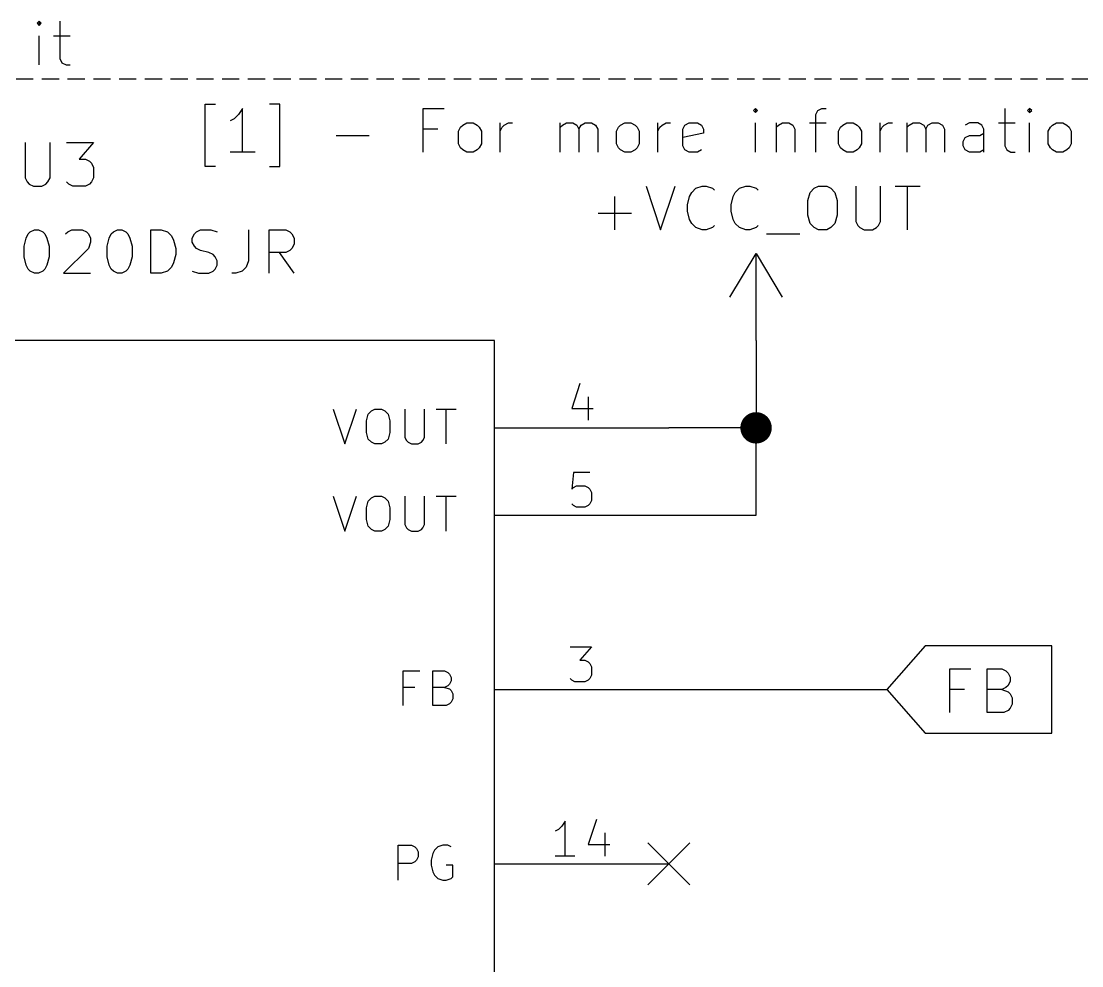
# Model space of a CAD drawing. Header units: millimetres. Extents: x 10 to 287, y -200 to -10.
# Drawn here: x 114.49 to 145.38, y -98.22 to -70.71 of the extents above; entities that cross this region are included whole.
import ezdxf

# ---------------------------------------------------------------- set-up
doc = ezdxf.new("R2010")
doc.units = ezdxf.units.MM
doc.linetypes.add('DASHED', pattern=[0.75, 0.5, -0.25])
for name, color, linetype in [('BLUE', 174, 'CONTINUOUS'), ('CYAN', 134, 'CONTINUOUS'), ('GREEN', 94, 'CONTINUOUS'), ('LIGHTBLUE', 172, 'CONTINUOUS'), ('RED', 14, 'CONTINUOUS'), ('WHITE', 250, 'CONTINUOUS')]:
    doc.layers.add(name, color=color, linetype=linetype)

msp = doc.modelspace()

# ---------------------------------------------------------------- linework, layer by layer
at = {"layer": 'BLUE', "linetype": 'CONTINUOUS'}
for p, q in [((132.7404, -94.6404), (133.9596, -95.8596)), ((133.9596, -94.6404), (132.7404, -95.8596))]:
    msp.add_line(p, q, dxfattribs=at)
at = {"layer": 'CYAN', "linetype": 'CONTINUOUS'}
for p, q in [((114.6023, -74.2392), (114.6023, -75.2673)), ((114.6023, -74.2392), (114.6023, -75.2673)), ((115.328, -75.2673), (115.328, -74.2392)), ((115.328, -75.2673), (115.328, -74.2392)), ((115.8119, -74.2392), (116.5981, -74.2392)), ((115.8119, -74.2392), (116.5981, -74.2392)), ((116.5981, -74.2392), (116.1747, -74.723)), ((116.5981, -74.2392), (116.1747, -74.723)), ((116.1747, -74.723), (116.3562, -74.723)), ((116.1747, -74.723), (116.3562, -74.723)), ((116.3562, -74.723), (116.4771, -74.7835)), ((116.3562, -74.723), (116.4771, -74.7835)), ((116.4771, -74.7835), (116.5376, -74.844)), ((116.4771, -74.7835), (116.5376, -74.844)), ((116.5376, -74.844), (116.5981, -74.9649)), ((116.5376, -74.844), (116.5981, -74.9649)), ((116.5981, -74.9649), (116.5981, -75.2673)), ((116.5981, -74.9649), (116.5981, -75.2673)), ((114.6023, -75.2673), (114.6628, -75.3883)), ((114.6023, -75.2673), (114.6628, -75.3883)), ((115.2676, -75.3883), (115.328, -75.2673)), ((115.2676, -75.3883), (115.328, -75.2673)), ((116.5981, -75.2673), (116.5376, -75.3883)), ((116.5981, -75.2673), (116.5376, -75.3883)), ((114.6628, -75.3883), (114.7233, -75.4488)), ((114.6628, -75.3883), (114.7233, -75.4488)), ((114.7233, -75.4488), (114.8442, -75.5092)), ((114.7233, -75.4488), (114.8442, -75.5092)), ((114.8442, -75.5092), (115.0861, -75.5092)), ((114.8442, -75.5092), (115.0861, -75.5092)), ((115.0861, -75.5092), (115.2071, -75.4488)), ((115.0861, -75.5092), (115.2071, -75.4488)), ((115.2071, -75.4488), (115.2676, -75.3883)), ((115.2071, -75.4488), (115.2676, -75.3883)), ((115.8724, -75.4488), (115.8119, -75.3883)), ((115.8724, -75.4488), (115.8119, -75.3883)), ((115.9933, -75.5092), (115.8724, -75.4488)), ((115.9933, -75.5092), (115.8724, -75.4488)), ((116.3562, -75.5092), (115.9933, -75.5092)), ((116.3562, -75.5092), (115.9933, -75.5092)), ((116.4771, -75.4488), (116.3562, -75.5092)), ((116.4771, -75.4488), (116.3562, -75.5092)), ((116.5376, -75.3883), (116.4771, -75.4488)), ((116.5376, -75.3883), (116.4771, -75.4488)), ((132.6847, -75.5092), (133.108, -76.7792)), ((132.6847, -75.5092), (133.108, -76.7792)), ((133.108, -76.7792), (133.5314, -75.5092)), ((133.108, -76.7792), (133.5314, -75.5092)), ((134.0152, -75.6907), (134.1362, -75.5697)), ((134.0152, -75.6907), (134.1362, -75.5697)), ((134.1362, -75.5697), (134.3176, -75.5092)), ((134.1362, -75.5697), (134.3176, -75.5092)), ((134.3176, -75.5092), (134.4385, -75.5092)), ((134.3176, -75.5092), (134.4385, -75.5092)), ((134.4385, -75.5092), (134.62, -75.5697)), ((134.4385, -75.5092), (134.62, -75.5697)), ((134.62, -75.5697), (134.6804, -75.6302)), ((134.62, -75.5697), (134.6804, -75.6302)), ((135.2852, -75.6907), (135.4062, -75.5697)), ((135.2852, -75.6907), (135.4062, -75.5697)), ((135.4062, -75.5697), (135.5876, -75.5092)), ((135.4062, -75.5697), (135.5876, -75.5092)), ((135.5876, -75.5092), (135.7085, -75.5092)), ((135.5876, -75.5092), (135.7085, -75.5092)), ((135.7085, -75.5092), (135.89, -75.5697)), ((135.7085, -75.5092), (135.89, -75.5697)), ((135.89, -75.5697), (135.9504, -75.6302)), ((135.89, -75.5697), (135.9504, -75.6302)), ((137.4623, -75.6907), (137.5833, -75.5697)), ((137.4623, -75.6907), (137.5833, -75.5697)), ((137.5833, -75.5697), (137.7042, -75.5092)), ((137.5833, -75.5697), (137.7042, -75.5092)), ((137.7042, -75.5092), (137.9461, -75.5092)), ((137.7042, -75.5092), (137.9461, -75.5092)), ((137.9461, -75.5092), (138.0671, -75.5697)), ((137.9461, -75.5092), (138.0671, -75.5697)), ((138.0671, -75.5697), (138.188, -75.6907)), ((138.0671, -75.5697), (138.188, -75.6907)), ((138.7928, -75.5092), (138.7928, -76.5373)), ((138.7928, -75.5092), (138.7928, -76.5373)), ((139.5185, -76.5373), (139.5185, -75.5092)), ((139.5185, -76.5373), (139.5185, -75.5092)), ((139.9419, -75.5092), (140.6676, -75.5092)), ((139.9419, -75.5092), (140.6676, -75.5092)), ((140.3048, -76.7792), (140.3048, -75.5092)), ((140.3048, -76.7792), (140.3048, -75.5092)), ((131.7775, -76.7792), (131.7775, -75.8116)), ((131.7775, -76.7792), (131.7775, -75.8116)), ((133.8943, -76.0535), (133.9547, -75.8116)), ((133.8943, -76.0535), (133.9547, -75.8116)), ((133.9547, -75.8116), (134.0152, -75.6907)), ((133.9547, -75.8116), (134.0152, -75.6907)), ((135.1643, -76.0535), (135.2247, -75.8116)), ((135.1643, -76.0535), (135.2247, -75.8116)), ((135.2247, -75.8116), (135.2852, -75.6907)), ((135.2247, -75.8116), (135.2852, -75.6907)), ((137.4019, -75.9326), (137.4623, -75.6907)), ((137.4019, -75.9326), (137.4623, -75.6907)), ((137.4019, -76.3559), (137.4019, -75.9326)), ((137.4019, -76.3559), (137.4019, -75.9326)), ((138.188, -75.6907), (138.2485, -75.9326)), ((138.188, -75.6907), (138.2485, -75.9326)), ((138.2485, -75.9326), (138.2485, -76.3559)), ((138.2485, -75.9326), (138.2485, -76.3559)), ((133.8943, -76.2349), (133.8943, -76.0535)), ((133.8943, -76.2349), (133.8943, -76.0535)), ((133.9547, -76.4768), (133.8943, -76.2349)), ((133.9547, -76.4768), (133.8943, -76.2349)), ((135.1643, -76.2349), (135.1643, -76.0535)), ((135.1643, -76.2349), (135.1643, -76.0535)), ((135.2247, -76.4768), (135.1643, -76.2349)), ((135.2247, -76.4768), (135.1643, -76.2349)), ((131.2937, -76.2954), (132.2614, -76.2954)), ((131.2937, -76.2954), (132.2614, -76.2954)), ((134.0152, -76.5978), (133.9547, -76.4768)), ((134.0152, -76.5978), (133.9547, -76.4768)), ((134.1362, -76.7188), (134.0152, -76.5978)), ((134.1362, -76.7188), (134.0152, -76.5978)), ((135.2852, -76.5978), (135.2247, -76.4768)), ((135.2852, -76.5978), (135.2247, -76.4768)), ((135.4062, -76.7188), (135.2852, -76.5978)), ((135.4062, -76.7188), (135.2852, -76.5978)), ((137.4623, -76.5978), (137.4019, -76.3559)), ((137.4623, -76.5978), (137.4019, -76.3559)), ((137.5833, -76.7188), (137.4623, -76.5978)), ((137.5833, -76.7188), (137.4623, -76.5978)), ((138.188, -76.5978), (138.0671, -76.7188)), ((138.188, -76.5978), (138.0671, -76.7188)), ((138.2485, -76.3559), (138.188, -76.5978)), ((138.2485, -76.3559), (138.188, -76.5978)), ((138.7928, -76.5373), (138.8533, -76.6583)), ((138.7928, -76.5373), (138.8533, -76.6583)), ((139.4581, -76.6583), (139.5185, -76.5373)), ((139.4581, -76.6583), (139.5185, -76.5373)), ((114.6326, -77.0211), (114.6931, -76.9002)), ((114.6326, -77.0211), (114.6931, -76.9002)), ((114.6931, -76.9002), (114.7536, -76.8397)), ((114.6931, -76.9002), (114.7536, -76.8397)), ((114.7536, -76.8397), (114.8745, -76.7792)), ((114.7536, -76.8397), (114.8745, -76.7792)), ((114.8745, -76.7792), (114.9955, -76.7792)), ((114.8745, -76.7792), (114.9955, -76.7792)), ((114.9955, -76.7792), (115.1164, -76.8397)), ((114.9955, -76.7792), (115.1164, -76.8397)), ((115.1164, -76.8397), (115.1769, -76.9002)), ((115.1164, -76.8397), (115.1769, -76.9002)), ((115.1769, -76.9002), (115.2374, -77.0211)), ((115.1769, -76.9002), (115.2374, -77.0211)), ((115.7817, -76.9002), (115.8421, -76.8397)), ((115.7817, -76.9002), (115.8421, -76.8397)), ((115.8421, -76.8397), (115.9631, -76.7792)), ((115.8421, -76.8397), (115.9631, -76.7792)), ((115.9631, -76.7792), (116.2655, -76.7792)), ((115.9631, -76.7792), (116.2655, -76.7792)), ((116.2655, -76.7792), (116.3864, -76.8397)), ((116.2655, -76.7792), (116.3864, -76.8397)), ((116.3864, -76.8397), (116.4469, -76.9002)), ((116.3864, -76.8397), (116.4469, -76.9002)), ((116.4469, -76.9002), (116.5074, -77.0211)), ((116.4469, -76.9002), (116.5074, -77.0211)), ((117.0516, -77.0211), (117.1121, -76.9002)), ((117.0516, -77.0211), (117.1121, -76.9002)), ((117.1121, -76.9002), (117.1726, -76.8397)), ((117.1121, -76.9002), (117.1726, -76.8397)), ((117.1726, -76.8397), (117.2935, -76.7792)), ((117.1726, -76.8397), (117.2935, -76.7792)), ((117.2935, -76.7792), (117.4145, -76.7792)), ((117.2935, -76.7792), (117.4145, -76.7792)), ((117.4145, -76.7792), (117.5354, -76.8397)), ((117.4145, -76.7792), (117.5354, -76.8397)), ((117.5354, -76.8397), (117.5959, -76.9002)), ((117.5354, -76.8397), (117.5959, -76.9002)), ((117.5959, -76.9002), (117.6564, -77.0211)), ((117.5959, -76.9002), (117.6564, -77.0211)), ((118.2611, -78.0492), (118.2611, -76.7792)), ((118.2611, -76.7792), (118.5635, -76.7792)), ((118.2611, -78.0492), (118.2611, -76.7792)), ((118.2611, -76.7792), (118.5635, -76.7792)), ((118.5635, -76.7792), (118.7449, -76.8397)), ((118.5635, -76.7792), (118.7449, -76.8397)), ((118.7449, -76.8397), (118.8659, -76.9607)), ((118.7449, -76.8397), (118.8659, -76.9607)), ((119.4707, -77.0211), (119.5311, -76.9002)), ((119.4707, -77.0211), (119.5311, -76.9002)), ((119.5311, -76.9002), (119.5916, -76.8397)), ((119.5311, -76.9002), (119.5916, -76.8397)), ((119.5916, -76.8397), (119.7126, -76.7792)), ((119.5916, -76.8397), (119.7126, -76.7792)), ((119.7126, -76.7792), (120.0149, -76.7792)), ((119.7126, -76.7792), (120.0149, -76.7792)), ((120.0149, -76.7792), (120.1964, -76.8397)), ((120.0149, -76.7792), (120.1964, -76.8397)), ((121.1035, -76.7792), (121.1035, -77.6864)), ((121.1035, -76.7792), (121.1035, -77.6864)), ((121.7082, -78.0492), (121.7082, -76.7792)), ((121.7082, -76.7792), (122.192, -76.7792)), ((121.7082, -78.0492), (121.7082, -76.7792)), ((121.7082, -76.7792), (122.192, -76.7792)), ((122.192, -76.7792), (122.313, -76.8397)), ((122.192, -76.7792), (122.313, -76.8397)), ((122.313, -76.8397), (122.3735, -76.9002)), ((122.313, -76.8397), (122.3735, -76.9002)), ((122.3735, -76.9002), (122.4339, -77.0211)), ((122.3735, -76.9002), (122.4339, -77.0211)), ((134.3176, -76.7792), (134.1362, -76.7188)), ((134.3176, -76.7792), (134.1362, -76.7188)), ((134.4385, -76.7792), (134.3176, -76.7792)), ((134.4385, -76.7792), (134.3176, -76.7792)), ((134.62, -76.7188), (134.4385, -76.7792)), ((134.62, -76.7188), (134.4385, -76.7792)), ((134.6804, -76.6583), (134.62, -76.7188)), ((134.6804, -76.6583), (134.62, -76.7188)), ((135.5876, -76.7792), (135.4062, -76.7188)), ((135.5876, -76.7792), (135.4062, -76.7188)), ((135.7085, -76.7792), (135.5876, -76.7792)), ((135.7085, -76.7792), (135.5876, -76.7792)), ((135.89, -76.7188), (135.7085, -76.7792)), ((135.89, -76.7188), (135.7085, -76.7792)), ((135.9504, -76.6583), (135.89, -76.7188)), ((135.9504, -76.6583), (135.89, -76.7188)), ((136.1924, -76.9002), (137.16, -76.9002)), ((136.1924, -76.9002), (137.16, -76.9002)), ((137.7042, -76.7792), (137.5833, -76.7188)), ((137.7042, -76.7792), (137.5833, -76.7188)), ((137.9461, -76.7792), (137.7042, -76.7792)), ((137.9461, -76.7792), (137.7042, -76.7792)), ((138.0671, -76.7188), (137.9461, -76.7792)), ((138.0671, -76.7188), (137.9461, -76.7792)), ((138.8533, -76.6583), (138.9138, -76.7188)), ((138.8533, -76.6583), (138.9138, -76.7188)), ((138.9138, -76.7188), (139.0347, -76.7792)), ((138.9138, -76.7188), (139.0347, -76.7792)), ((139.0347, -76.7792), (139.2766, -76.7792)), ((139.0347, -76.7792), (139.2766, -76.7792)), ((139.2766, -76.7792), (139.3976, -76.7188)), ((139.2766, -76.7792), (139.3976, -76.7188)), ((139.3976, -76.7188), (139.4581, -76.6583)), ((139.3976, -76.7188), (139.4581, -76.6583)), ((114.5722, -77.263), (114.6326, -77.0211)), ((114.5722, -77.263), (114.6326, -77.0211)), ((115.2374, -77.0211), (115.2979, -77.263)), ((115.2374, -77.0211), (115.2979, -77.263)), ((116.5074, -77.1421), (116.4469, -77.3235)), ((116.5074, -77.1421), (116.4469, -77.3235)), ((116.5074, -77.0211), (116.5074, -77.1421)), ((116.5074, -77.0211), (116.5074, -77.1421)), ((116.9912, -77.263), (117.0516, -77.0211)), ((116.9912, -77.263), (117.0516, -77.0211)), ((117.6564, -77.0211), (117.7169, -77.263)), ((117.6564, -77.0211), (117.7169, -77.263)), ((118.8659, -76.9607), (118.9264, -77.0816)), ((118.8659, -76.9607), (118.9264, -77.0816)), ((118.9264, -77.0816), (118.9868, -77.3235)), ((118.9264, -77.0816), (118.9868, -77.3235)), ((119.4707, -77.1421), (119.4707, -77.0211)), ((119.4707, -77.1421), (119.4707, -77.0211)), ((119.5311, -77.263), (119.4707, -77.1421)), ((119.5311, -77.263), (119.4707, -77.1421)), ((122.4339, -77.2026), (122.3735, -77.3235)), ((122.4339, -77.2026), (122.3735, -77.3235)), ((122.4339, -77.0211), (122.4339, -77.2026)), ((122.4339, -77.0211), (122.4339, -77.2026)), ((114.5722, -77.5654), (114.5722, -77.263)), ((114.5722, -77.5654), (114.5722, -77.263)), ((115.2979, -77.263), (115.2979, -77.5654)), ((115.2979, -77.263), (115.2979, -77.5654)), ((116.4469, -77.3235), (115.7212, -78.0492)), ((116.4469, -77.3235), (115.7212, -78.0492)), ((116.9912, -77.5654), (116.9912, -77.263)), ((116.9912, -77.5654), (116.9912, -77.263)), ((117.7169, -77.263), (117.7169, -77.5654)), ((117.7169, -77.263), (117.7169, -77.5654)), ((118.9868, -77.5049), (118.9264, -77.7468)), ((118.9868, -77.5049), (118.9264, -77.7468)), ((118.9868, -77.3235), (118.9868, -77.5049)), ((118.9868, -77.3235), (118.9868, -77.5049)), ((119.5916, -77.3235), (119.5311, -77.263)), ((119.5916, -77.3235), (119.5311, -77.263)), ((119.7126, -77.384), (119.5916, -77.3235)), ((119.7126, -77.384), (119.5916, -77.3235)), ((119.9545, -77.4445), (119.7126, -77.384)), ((119.9545, -77.4445), (119.7126, -77.384)), ((120.0754, -77.5049), (119.9545, -77.4445)), ((120.0754, -77.5049), (119.9545, -77.4445)), ((120.1359, -77.5654), (120.0754, -77.5049)), ((120.1359, -77.5654), (120.0754, -77.5049)), ((122.192, -77.4445), (121.7082, -77.4445)), ((122.192, -77.4445), (121.7082, -77.4445)), ((122.4339, -78.0492), (122.0106, -77.4445)), ((122.4339, -78.0492), (122.0106, -77.4445)), ((122.313, -77.384), (122.192, -77.4445)), ((122.313, -77.384), (122.192, -77.4445)), ((122.3735, -77.3235), (122.313, -77.384)), ((122.3735, -77.3235), (122.313, -77.384)), ((114.6326, -77.8073), (114.5722, -77.5654)), ((114.6326, -77.8073), (114.5722, -77.5654)), ((114.6931, -77.9283), (114.6326, -77.8073)), ((114.6931, -77.9283), (114.6326, -77.8073)), ((115.2374, -77.8073), (115.1769, -77.9283)), ((115.2374, -77.8073), (115.1769, -77.9283)), ((115.2979, -77.5654), (115.2374, -77.8073)), ((115.2979, -77.5654), (115.2374, -77.8073)), ((117.0516, -77.8073), (116.9912, -77.5654)), ((117.0516, -77.8073), (116.9912, -77.5654)), ((117.1121, -77.9283), (117.0516, -77.8073)), ((117.1121, -77.9283), (117.0516, -77.8073)), ((117.6564, -77.8073), (117.5959, -77.9283)), ((117.6564, -77.8073), (117.5959, -77.9283)), ((117.7169, -77.5654), (117.6564, -77.8073)), ((117.7169, -77.5654), (117.6564, -77.8073)), ((118.9264, -77.7468), (118.8659, -77.8678)), ((118.9264, -77.7468), (118.8659, -77.8678)), ((120.1964, -77.6864), (120.1359, -77.5654)), ((120.1964, -77.6864), (120.1359, -77.5654)), ((120.1359, -77.9283), (120.1964, -77.8073)), ((120.1359, -77.9283), (120.1964, -77.8073)), ((120.1964, -77.8073), (120.1964, -77.6864)), ((120.1964, -77.8073), (120.1964, -77.6864)), ((121.1035, -77.6864), (121.043, -77.8678)), ((121.1035, -77.6864), (121.043, -77.8678)), ((114.7536, -77.9888), (114.6931, -77.9283)), ((114.7536, -77.9888), (114.6931, -77.9283)), ((114.8745, -78.0492), (114.7536, -77.9888)), ((114.8745, -78.0492), (114.7536, -77.9888)), ((114.9955, -78.0492), (114.8745, -78.0492)), ((114.9955, -78.0492), (114.8745, -78.0492)), ((115.1164, -77.9888), (114.9955, -78.0492)), ((115.1164, -77.9888), (114.9955, -78.0492)), ((115.1769, -77.9283), (115.1164, -77.9888)), ((115.1769, -77.9283), (115.1164, -77.9888)), ((115.7212, -78.0492), (116.5074, -78.0492)), ((115.7212, -78.0492), (116.5074, -78.0492)), ((117.1726, -77.9888), (117.1121, -77.9283)), ((117.1726, -77.9888), (117.1121, -77.9283)), ((117.2935, -78.0492), (117.1726, -77.9888)), ((117.2935, -78.0492), (117.1726, -77.9888)), ((117.4145, -78.0492), (117.2935, -78.0492)), ((117.4145, -78.0492), (117.2935, -78.0492)), ((117.5354, -77.9888), (117.4145, -78.0492)), ((117.5354, -77.9888), (117.4145, -78.0492)), ((117.5959, -77.9283), (117.5354, -77.9888)), ((117.5959, -77.9283), (117.5354, -77.9888)), ((118.5635, -78.0492), (118.2611, -78.0492)), ((118.5635, -78.0492), (118.2611, -78.0492)), ((118.7449, -77.9888), (118.5635, -78.0492)), ((118.7449, -77.9888), (118.5635, -78.0492)), ((118.8659, -77.8678), (118.7449, -77.9888)), ((118.8659, -77.8678), (118.7449, -77.9888)), ((119.4707, -77.9888), (119.6521, -78.0492)), ((119.4707, -77.9888), (119.6521, -78.0492)), ((119.6521, -78.0492), (119.9545, -78.0492)), ((119.6521, -78.0492), (119.9545, -78.0492)), ((119.9545, -78.0492), (120.0754, -77.9888)), ((119.9545, -78.0492), (120.0754, -77.9888)), ((120.0754, -77.9888), (120.1359, -77.9283)), ((120.0754, -77.9888), (120.1359, -77.9283)), ((120.7406, -78.0492), (120.6197, -78.0492)), ((120.7406, -78.0492), (120.6197, -78.0492)), ((120.9221, -77.9888), (120.7406, -78.0492)), ((120.9221, -77.9888), (120.7406, -78.0492)), ((121.043, -77.8678), (120.9221, -77.9888)), ((121.043, -77.8678), (120.9221, -77.9888)), ((123.5769, -82.004), (123.9156, -83.02)), ((123.5769, -82.004), (123.9156, -83.02)), ((123.9156, -83.02), (124.2542, -82.004)), ((123.9156, -83.02), (124.2542, -82.004)), ((124.5446, -82.3427), (124.593, -82.1492)), ((124.5446, -82.3427), (124.593, -82.1492)), ((124.593, -82.1492), (124.6897, -82.0524)), ((124.593, -82.1492), (124.6897, -82.0524)), ((124.6897, -82.0524), (124.7865, -82.004)), ((124.6897, -82.0524), (124.7865, -82.004)), ((124.7865, -82.004), (124.98, -82.004)), ((124.7865, -82.004), (124.98, -82.004)), ((124.98, -82.004), (125.0768, -82.0524)), ((124.98, -82.004), (125.0768, -82.0524)), ((125.0768, -82.0524), (125.1735, -82.1492)), ((125.0768, -82.0524), (125.1735, -82.1492)), ((125.1735, -82.1492), (125.2219, -82.3427)), ((125.1735, -82.1492), (125.2219, -82.3427)), ((125.6574, -82.004), (125.6574, -82.8265)), ((125.6574, -82.004), (125.6574, -82.8265)), ((126.2379, -82.8265), (126.2379, -82.004)), ((126.2379, -82.8265), (126.2379, -82.004)), ((126.5766, -82.004), (127.1572, -82.004)), ((126.5766, -82.004), (127.1572, -82.004)), ((126.8669, -83.02), (126.8669, -82.004)), ((126.8669, -83.02), (126.8669, -82.004)), ((124.5446, -82.6814), (124.5446, -82.3427)), ((124.5446, -82.6814), (124.5446, -82.3427)), ((125.2219, -82.3427), (125.2219, -82.6814)), ((125.2219, -82.3427), (125.2219, -82.6814)), ((124.593, -82.8749), (124.5446, -82.6814)), ((124.593, -82.8749), (124.5446, -82.6814)), ((125.2219, -82.6814), (125.1735, -82.8749)), ((125.2219, -82.6814), (125.1735, -82.8749)), ((124.6897, -82.9717), (124.593, -82.8749)), ((124.6897, -82.9717), (124.593, -82.8749)), ((124.7865, -83.02), (124.6897, -82.9717)), ((124.7865, -83.02), (124.6897, -82.9717)), ((124.98, -83.02), (124.7865, -83.02)), ((124.98, -83.02), (124.7865, -83.02)), ((125.0768, -82.9717), (124.98, -83.02)), ((125.0768, -82.9717), (124.98, -83.02)), ((125.1735, -82.8749), (125.0768, -82.9717)), ((125.1735, -82.8749), (125.0768, -82.9717)), ((125.6574, -82.8265), (125.7057, -82.9233)), ((125.6574, -82.8265), (125.7057, -82.9233)), ((125.7057, -82.9233), (125.7541, -82.9717)), ((125.7057, -82.9233), (125.7541, -82.9717)), ((125.7541, -82.9717), (125.8509, -83.02)), ((125.7541, -82.9717), (125.8509, -83.02)), ((125.8509, -83.02), (126.0444, -83.02)), ((125.8509, -83.02), (126.0444, -83.02)), ((126.0444, -83.02), (126.1412, -82.9717)), ((126.0444, -83.02), (126.1412, -82.9717)), ((126.1412, -82.9717), (126.1895, -82.9233)), ((126.1412, -82.9717), (126.1895, -82.9233)), ((126.1895, -82.9233), (126.2379, -82.8265)), ((126.1895, -82.9233), (126.2379, -82.8265)), ((123.5769, -84.544), (123.9156, -85.56)), ((123.5769, -84.544), (123.9156, -85.56)), ((123.9156, -85.56), (124.2542, -84.544)), ((123.9156, -85.56), (124.2542, -84.544)), ((124.593, -84.6892), (124.6897, -84.5924)), ((124.593, -84.6892), (124.6897, -84.5924)), ((124.6897, -84.5924), (124.7865, -84.544)), ((124.6897, -84.5924), (124.7865, -84.544)), ((124.7865, -84.544), (124.98, -84.544)), ((124.7865, -84.544), (124.98, -84.544)), ((124.98, -84.544), (125.0768, -84.5924)), ((124.98, -84.544), (125.0768, -84.5924)), ((125.0768, -84.5924), (125.1735, -84.6892)), ((125.0768, -84.5924), (125.1735, -84.6892)), ((125.6574, -84.544), (125.6574, -85.3665)), ((125.6574, -84.544), (125.6574, -85.3665)), ((126.2379, -85.3665), (126.2379, -84.544)), ((126.2379, -85.3665), (126.2379, -84.544)), ((126.5766, -84.544), (127.1572, -84.544)), ((126.5766, -84.544), (127.1572, -84.544)), ((126.8669, -85.56), (126.8669, -84.544)), ((126.8669, -85.56), (126.8669, -84.544)), ((124.5446, -84.8827), (124.593, -84.6892)), ((124.5446, -84.8827), (124.593, -84.6892)), ((124.5446, -85.2214), (124.5446, -84.8827)), ((124.5446, -85.2214), (124.5446, -84.8827)), ((125.1735, -84.6892), (125.2219, -84.8827)), ((125.1735, -84.6892), (125.2219, -84.8827)), ((125.2219, -84.8827), (125.2219, -85.2214)), ((125.2219, -84.8827), (125.2219, -85.2214)), ((124.593, -85.4149), (124.5446, -85.2214)), ((124.593, -85.4149), (124.5446, -85.2214)), ((125.2219, -85.2214), (125.1735, -85.4149)), ((125.2219, -85.2214), (125.1735, -85.4149)), ((124.6897, -85.5117), (124.593, -85.4149)), ((124.6897, -85.5117), (124.593, -85.4149)), ((124.7865, -85.56), (124.6897, -85.5117)), ((124.7865, -85.56), (124.6897, -85.5117)), ((125.0768, -85.5117), (124.98, -85.56)), ((125.0768, -85.5117), (124.98, -85.56)), ((125.1735, -85.4149), (125.0768, -85.5117)), ((125.1735, -85.4149), (125.0768, -85.5117)), ((125.6574, -85.3665), (125.7057, -85.4633)), ((125.6574, -85.3665), (125.7057, -85.4633)), ((125.7057, -85.4633), (125.7541, -85.5117)), ((125.7057, -85.4633), (125.7541, -85.5117)), ((125.7541, -85.5117), (125.8509, -85.56)), ((125.7541, -85.5117), (125.8509, -85.56)), ((126.0444, -85.56), (126.1412, -85.5117)), ((126.0444, -85.56), (126.1412, -85.5117)), ((126.1412, -85.5117), (126.1895, -85.4633)), ((126.1412, -85.5117), (126.1895, -85.4633)), ((126.1895, -85.4633), (126.2379, -85.3665)), ((126.1895, -85.4633), (126.2379, -85.3665)), ((124.98, -85.56), (124.7865, -85.56)), ((124.98, -85.56), (124.7865, -85.56)), ((125.8509, -85.56), (126.0444, -85.56)), ((125.8509, -85.56), (126.0444, -85.56)), ((125.609, -90.64), (125.609, -89.624)), ((125.609, -89.624), (126.0928, -89.624)), ((125.609, -90.64), (125.609, -89.624)), ((125.609, -89.624), (126.0928, -89.624)), ((126.4799, -90.64), (126.4799, -89.624)), ((126.4799, -89.624), (126.8185, -89.624)), ((126.4799, -90.64), (126.4799, -89.624)), ((126.4799, -89.624), (126.8185, -89.624)), ((126.8185, -89.624), (126.9153, -89.6724)), ((126.8185, -89.624), (126.9153, -89.6724)), ((126.9153, -89.6724), (126.9637, -89.7208)), ((126.9153, -89.6724), (126.9637, -89.7208)), ((126.9637, -89.7208), (127.012, -89.8176)), ((126.9637, -89.7208), (127.012, -89.8176)), ((127.012, -89.8176), (127.012, -89.9143)), ((127.012, -89.8176), (127.012, -89.9143)), ((125.9476, -90.1078), (125.609, -90.1078)), ((125.9476, -90.1078), (125.609, -90.1078)), ((126.8185, -90.1078), (126.4799, -90.1078)), ((126.8185, -90.1078), (126.4799, -90.1078)), ((126.9153, -90.0595), (126.8185, -90.1078)), ((126.9153, -90.0595), (126.8185, -90.1078)), ((126.8185, -90.1078), (126.9637, -90.1562)), ((126.8185, -90.1078), (126.9637, -90.1562)), ((126.9637, -90.0111), (126.9153, -90.0595)), ((126.9637, -90.0111), (126.9153, -90.0595)), ((127.012, -89.9143), (126.9637, -90.0111)), ((127.012, -89.9143), (126.9637, -90.0111)), ((126.9637, -90.1562), (127.012, -90.2046)), ((126.9637, -90.1562), (127.012, -90.2046)), ((127.012, -90.2046), (127.0604, -90.3014)), ((127.012, -90.2046), (127.0604, -90.3014)), ((127.0604, -90.4465), (127.012, -90.5433)), ((127.0604, -90.4465), (127.012, -90.5433)), ((127.0604, -90.3014), (127.0604, -90.4465)), ((127.0604, -90.3014), (127.0604, -90.4465)), ((126.8669, -90.64), (126.4799, -90.64)), ((126.8669, -90.64), (126.4799, -90.64)), ((126.9637, -90.5917), (126.8669, -90.64)), ((126.9637, -90.5917), (126.8669, -90.64)), ((127.012, -90.5433), (126.9637, -90.5917)), ((127.012, -90.5433), (126.9637, -90.5917)), ((125.4639, -95.72), (125.4639, -94.704)), ((125.4639, -94.704), (125.8509, -94.704)), ((125.4639, -95.72), (125.4639, -94.704)), ((125.4639, -94.704), (125.8509, -94.704)), ((125.8509, -94.704), (125.9477, -94.7524)), ((125.8509, -94.704), (125.9477, -94.7524)), ((125.9477, -94.7524), (125.996, -94.8008)), ((125.9477, -94.7524), (125.996, -94.8008)), ((125.996, -94.8008), (126.0444, -94.8976)), ((125.996, -94.8008), (126.0444, -94.8976)), ((126.625, -94.7524), (126.5282, -94.8492)), ((126.625, -94.7524), (126.5282, -94.8492)), ((126.7701, -94.704), (126.625, -94.7524)), ((126.7701, -94.704), (126.625, -94.7524)), ((126.9153, -94.704), (126.7701, -94.704)), ((126.9153, -94.704), (126.7701, -94.704)), ((127.012, -94.7524), (126.9153, -94.704)), ((127.012, -94.7524), (126.9153, -94.704)), ((126.0444, -95.0427), (125.996, -95.1395)), ((126.0444, -95.0427), (125.996, -95.1395)), ((126.0444, -94.8976), (126.0444, -95.0427)), ((126.0444, -94.8976), (126.0444, -95.0427)), ((126.4799, -94.9459), (126.4315, -95.1395)), ((126.4799, -94.9459), (126.4315, -95.1395)), ((126.5282, -94.8492), (126.4799, -94.9459)), ((126.5282, -94.8492), (126.4799, -94.9459)), ((125.8509, -95.2362), (125.4639, -95.2362)), ((125.8509, -95.2362), (125.4639, -95.2362)), ((125.9477, -95.1878), (125.8509, -95.2362)), ((125.9477, -95.1878), (125.8509, -95.2362)), ((125.996, -95.1395), (125.9477, -95.1878)), ((125.996, -95.1395), (125.9477, -95.1878)), ((126.4315, -95.1395), (126.4315, -95.2846)), ((126.4315, -95.1395), (126.4315, -95.2846)), ((126.4315, -95.2846), (126.4799, -95.4781)), ((126.4315, -95.2846), (126.4799, -95.4781)), ((127.0604, -95.2846), (126.8669, -95.2846)), ((127.0604, -95.2846), (126.8669, -95.2846)), ((127.0604, -95.6233), (127.0604, -95.2846)), ((127.0604, -95.6233), (127.0604, -95.2846)), ((126.4799, -95.4781), (126.5282, -95.5749)), ((126.4799, -95.4781), (126.5282, -95.5749)), ((126.5282, -95.5749), (126.625, -95.6717)), ((126.5282, -95.5749), (126.625, -95.6717)), ((126.625, -95.6717), (126.7701, -95.72)), ((126.625, -95.6717), (126.7701, -95.72)), ((126.7701, -95.72), (126.8669, -95.72)), ((126.7701, -95.72), (126.8669, -95.72)), ((126.8669, -95.72), (127.012, -95.6717)), ((126.8669, -95.72), (127.012, -95.6717)), ((127.012, -95.6717), (127.0604, -95.6233)), ((127.012, -95.6717), (127.0604, -95.6233))]:
    msp.add_line(p, q, dxfattribs=at)
at = {"layer": 'GREEN', "linetype": 'CONTINUOUS'}
for p, q in [((135.89, -80.01), (135.89, -82.55)), ((135.89, -82.55), (133.35, -82.55)), ((135.89, -85.09), (135.89, -82.55)), ((133.35, -85.09), (135.89, -85.09)), ((133.35, -90.17), (139.7, -90.17))]:
    msp.add_line(p, q, dxfattribs=at)
at = {"layer": 'GREEN', "const_width": 0.4572}
msp.add_lwpolyline([(135.6614, -82.55, 1), (136.1186, -82.55, 1)], format="xyb", close=True, dxfattribs=at)
at = {"layer": 'LIGHTBLUE', "linetype": 'CONTINUOUS'}
for p, q in [((115.0089, -70.7062), (114.9485, -70.7667)), ((115.0694, -70.7667), (115.0089, -70.7062)), ((115.0089, -70.7062), (115.0089, -70.8272)), ((115.6137, -70.7062), (115.6137, -71.7948)), ((114.9485, -70.7667), (115.0089, -70.8272)), ((115.0089, -70.8272), (115.0694, -70.7667)), ((115.0089, -71.9762), (115.0089, -71.1296)), ((115.4323, -71.1296), (115.9161, -71.1296)), ((115.6137, -71.7948), (115.6742, -71.9158)), ((115.6742, -71.9158), (115.7952, -71.9762)), ((115.7952, -71.9762), (115.9161, -71.9762)), ((119.8472, -74.9396), (119.8472, -73.1253)), ((119.8472, -73.1253), (120.1496, -73.1253)), ((122.0244, -73.1253), (121.722, -73.1253)), ((122.0244, -74.9396), (122.0244, -73.1253)), ((120.8149, -73.4277), (120.6939, -73.5486)), ((120.9358, -73.2462), (120.8149, -73.4277)), ((120.9358, -74.5162), (120.9358, -73.2462)), ((126.1972, -74.5162), (126.1972, -73.2462)), ((126.1972, -73.2462), (126.802, -73.2462)), ((135.8733, -73.2462), (135.8129, -73.3067)), ((135.8129, -73.3067), (135.8733, -73.3672)), ((135.9338, -73.3067), (135.8733, -73.2462)), ((135.8733, -73.2462), (135.8733, -73.3672)), ((135.8733, -73.3672), (135.9338, -73.3067)), ((137.6271, -73.4277), (137.6876, -73.3067)), ((137.6271, -74.5162), (137.6271, -73.4277)), ((137.6876, -73.3067), (137.8086, -73.2462)), ((137.8086, -73.2462), (137.9295, -73.2462)), ((143.1303, -73.2462), (143.1303, -74.3348)), ((143.856, -73.2462), (143.7956, -73.3067)), ((143.7956, -73.3067), (143.856, -73.3672)), ((143.9165, -73.3067), (143.856, -73.2462)), ((143.856, -73.2462), (143.856, -73.3672)), ((143.856, -73.3672), (143.9165, -73.3067)), ((120.6939, -73.5486), (120.573, -73.6091)), ((127.2254, -73.9115), (127.2858, -73.7905)), ((127.2858, -73.7905), (127.3463, -73.73)), ((127.3463, -73.73), (127.4673, -73.6696)), ((127.4673, -73.6696), (127.6487, -73.6696)), ((127.6487, -73.6696), (127.7696, -73.73)), ((127.7696, -73.73), (127.8301, -73.7905)), ((127.8301, -73.7905), (127.8906, -73.9115)), ((128.4348, -74.5162), (128.4348, -73.6696)), ((128.4348, -73.9115), (128.4953, -73.7905)), ((128.4953, -73.7905), (128.5558, -73.73)), ((128.5558, -73.73), (128.6767, -73.6696)), ((128.6767, -73.6696), (128.7977, -73.6696)), ((130.1886, -74.5162), (130.1886, -73.6696)), ((130.1886, -73.7905), (130.2491, -73.73)), ((130.2491, -73.73), (130.3701, -73.6696)), ((130.3701, -73.6696), (130.5515, -73.6696)), ((130.5515, -73.6696), (130.6724, -73.73)), ((130.6724, -73.73), (130.7329, -73.851)), ((130.7329, -73.851), (130.7934, -73.73)), ((130.7934, -73.73), (130.9143, -73.6696)), ((130.9143, -73.6696), (131.0958, -73.6696)), ((131.0958, -73.6696), (131.2167, -73.73)), ((131.2167, -73.73), (131.2772, -73.851)), ((131.8215, -73.9115), (131.8819, -73.7905)), ((131.8819, -73.7905), (131.9424, -73.73)), ((131.9424, -73.73), (132.0634, -73.6696)), ((132.0634, -73.6696), (132.2448, -73.6696)), ((132.2448, -73.6696), (132.3657, -73.73)), ((132.3657, -73.73), (132.4262, -73.7905)), ((132.4262, -73.7905), (132.4867, -73.9115)), ((133.0309, -74.5162), (133.0309, -73.6696)), ((133.0309, -73.9115), (133.0914, -73.7905)), ((133.0914, -73.7905), (133.1519, -73.73)), ((133.1519, -73.73), (133.2728, -73.6696)), ((133.2728, -73.6696), (133.3938, -73.6696)), ((133.7567, -73.851), (133.8171, -73.73)), ((133.8171, -73.73), (133.9381, -73.6696)), ((133.9381, -73.6696), (134.18, -73.6696)), ((134.18, -73.6696), (134.3009, -73.73)), ((134.3009, -73.73), (134.3614, -73.851)), ((135.8733, -74.5162), (135.8733, -73.6696)), ((136.4781, -73.6696), (136.4781, -74.5162)), ((136.4781, -73.7905), (136.5386, -73.73)), ((136.5386, -73.73), (136.6596, -73.6696)), ((136.6596, -73.6696), (136.841, -73.6696)), ((136.841, -73.6696), (136.9619, -73.73)), ((136.9619, -73.73), (137.0224, -73.851)), ((137.4457, -73.6696), (137.9295, -73.6696)), ((138.2924, -73.9115), (138.3528, -73.7905)), ((138.3528, -73.7905), (138.4133, -73.73)), ((138.4133, -73.73), (138.5343, -73.6696)), ((138.5343, -73.6696), (138.7157, -73.6696)), ((138.7157, -73.6696), (138.8366, -73.73)), ((138.8366, -73.73), (138.8971, -73.7905)), ((138.8971, -73.7905), (138.9576, -73.9115)), ((139.5018, -74.5162), (139.5018, -73.6696)), ((139.5018, -73.9115), (139.5623, -73.7905)), ((139.5623, -73.7905), (139.6228, -73.73)), ((139.6228, -73.73), (139.7437, -73.6696)), ((139.7437, -73.6696), (139.8647, -73.6696)), ((140.288, -74.5162), (140.288, -73.6696)), ((140.288, -73.7905), (140.3485, -73.73)), ((140.3485, -73.73), (140.4695, -73.6696)), ((140.4695, -73.6696), (140.6509, -73.6696)), ((140.6509, -73.6696), (140.7718, -73.73)), ((140.7718, -73.73), (140.8323, -73.851)), ((140.8323, -73.851), (140.8928, -73.73)), ((140.8928, -73.73), (141.0137, -73.6696)), ((141.0137, -73.6696), (141.1952, -73.6696)), ((141.1952, -73.6696), (141.3161, -73.73)), ((141.3161, -73.73), (141.3766, -73.851)), ((142.1023, -73.6696), (141.9813, -73.73)), ((142.3442, -73.6696), (142.1023, -73.6696)), ((142.4651, -73.73), (142.3442, -73.6696)), ((142.5256, -73.851), (142.4651, -73.73)), ((142.9489, -73.6696), (143.4327, -73.6696)), ((143.856, -74.5162), (143.856, -73.6696)), ((144.4004, -73.9115), (144.4608, -73.7905)), ((144.4608, -73.7905), (144.5213, -73.73)), ((144.5213, -73.73), (144.6423, -73.6696)), ((144.6423, -73.6696), (144.8237, -73.6696)), ((144.8237, -73.6696), (144.9446, -73.73)), ((144.9446, -73.73), (145.0051, -73.7905)), ((145.0051, -73.7905), (145.0656, -73.9115)), ((123.6572, -74.0324), (124.6249, -74.0324)), ((126.6206, -73.851), (126.1972, -73.851)), ((127.2254, -74.2743), (127.2254, -73.9115)), ((127.8906, -73.9115), (127.8906, -74.2743)), ((130.7329, -73.851), (130.7329, -74.5162)), ((131.2772, -73.851), (131.2772, -74.5162)), ((131.8215, -74.2743), (131.8215, -73.9115)), ((132.4867, -73.9115), (132.4867, -74.2743)), ((133.7567, -74.3348), (133.7567, -73.851)), ((134.3614, -73.9719), (133.7567, -74.0929)), ((134.3614, -73.851), (134.3614, -73.9719)), ((137.0224, -73.851), (137.0224, -74.5162)), ((138.2924, -74.2743), (138.2924, -73.9115)), ((138.9576, -73.9115), (138.9576, -74.2743)), ((140.8323, -73.851), (140.8323, -74.5162)), ((141.3766, -73.851), (141.3766, -74.5162)), ((141.9209, -74.2138), (141.9813, -74.0929)), ((141.9813, -74.0929), (142.1023, -74.0324)), ((142.1023, -74.0324), (142.4047, -74.0324)), ((142.4047, -74.0324), (142.5256, -73.9719)), ((142.5256, -74.5162), (142.5256, -73.851)), ((144.4004, -74.2743), (144.4004, -73.9115)), ((145.0656, -73.9115), (145.0656, -74.2743)), ((127.2858, -74.3953), (127.2254, -74.2743)), ((127.3463, -74.4558), (127.2858, -74.3953)), ((127.8301, -74.3953), (127.7696, -74.4558)), ((127.8906, -74.2743), (127.8301, -74.3953)), ((131.8819, -74.3953), (131.8215, -74.2743)), ((131.9424, -74.4558), (131.8819, -74.3953)), ((132.4262, -74.3953), (132.3657, -74.4558)), ((132.4867, -74.2743), (132.4262, -74.3953)), ((133.8171, -74.4558), (133.7567, -74.3348)), ((138.3528, -74.3953), (138.2924, -74.2743)), ((138.4133, -74.4558), (138.3528, -74.3953)), ((138.8971, -74.3953), (138.8366, -74.4558)), ((138.9576, -74.2743), (138.8971, -74.3953)), ((141.9209, -74.3348), (141.9209, -74.2138)), ((141.9813, -74.4558), (141.9209, -74.3348)), ((143.1303, -74.3348), (143.1908, -74.4558)), ((144.4608, -74.3953), (144.4004, -74.2743)), ((144.5213, -74.4558), (144.4608, -74.3953)), ((145.0051, -74.3953), (144.9446, -74.4558)), ((145.0656, -74.2743), (145.0051, -74.3953)), ((121.2987, -74.5162), (120.573, -74.5162)), ((127.4673, -74.5162), (127.3463, -74.4558)), ((127.6487, -74.5162), (127.4673, -74.5162)), ((127.7696, -74.4558), (127.6487, -74.5162)), ((132.0634, -74.5162), (131.9424, -74.4558)), ((132.2448, -74.5162), (132.0634, -74.5162)), ((132.3657, -74.4558), (132.2448, -74.5162)), ((133.9381, -74.5162), (133.8171, -74.4558)), ((134.18, -74.5162), (133.9381, -74.5162)), ((134.3009, -74.4558), (134.18, -74.5162)), ((138.5343, -74.5162), (138.4133, -74.4558)), ((138.7157, -74.5162), (138.5343, -74.5162)), ((138.8366, -74.4558), (138.7157, -74.5162)), ((142.1023, -74.5162), (141.9813, -74.4558)), ((142.4047, -74.5162), (142.1023, -74.5162)), ((142.5256, -74.4558), (142.4047, -74.5162)), ((143.1908, -74.4558), (143.3118, -74.5162)), ((143.3118, -74.5162), (143.4327, -74.5162)), ((144.6423, -74.5162), (144.5213, -74.4558)), ((144.8237, -74.5162), (144.6423, -74.5162)), ((144.9446, -74.4558), (144.8237, -74.5162)), ((120.1496, -74.9396), (119.8472, -74.9396)), ((121.722, -74.9396), (122.0244, -74.9396))]:
    msp.add_line(p, q, dxfattribs=at)
at = {"layer": 'LIGHTBLUE', "linetype": 'DASHED'}
msp.add_line((148.59, -72.39), (81.28, -72.39), dxfattribs=at)
at = {"layer": 'RED', "linetype": 'CONTINUOUS'}
for p, q in [((135.128, -78.74), (135.89, -77.47)), ((135.89, -77.47), (136.652, -78.74)), ((135.89, -80.01), (135.89, -77.47)), ((128.27, -80.01), (102.87, -80.01)), ((128.27, -118.11), (128.27, -80.01)), ((130.7616, -81.2597), (130.5197, -81.9854)), ((130.7616, -81.2597), (130.5197, -81.9854)), ((131.0035, -81.6467), (131.0035, -82.324)), ((131.0035, -81.6467), (131.0035, -82.324)), ((130.5197, -81.9854), (131.1486, -81.9854)), ((130.5197, -81.9854), (131.1486, -81.9854)), ((128.27, -82.55), (133.35, -82.55)), ((128.27, -82.55), (133.35, -82.55)), ((130.5681, -83.848), (130.5197, -84.3318)), ((130.5681, -83.848), (130.5197, -84.3318)), ((131.0519, -83.848), (130.5681, -83.848)), ((131.0519, -83.848), (130.5681, -83.848)), ((130.5197, -84.3318), (130.5681, -84.2835)), ((130.5197, -84.3318), (130.5681, -84.2835)), ((130.5681, -84.2835), (130.6648, -84.2351)), ((130.5681, -84.2835), (130.6648, -84.2351)), ((130.6648, -84.2351), (130.9067, -84.2351)), ((130.6648, -84.2351), (130.9067, -84.2351)), ((130.9067, -84.2351), (131.0035, -84.2835)), ((130.9067, -84.2351), (131.0035, -84.2835)), ((131.0035, -84.2835), (131.0519, -84.3318)), ((131.0035, -84.2835), (131.0519, -84.3318)), ((131.0519, -84.3318), (131.1002, -84.4286)), ((131.0519, -84.3318), (131.1002, -84.4286)), ((131.1002, -84.4286), (131.1002, -84.6705)), ((131.1002, -84.4286), (131.1002, -84.6705)), ((130.5681, -84.8157), (130.5197, -84.7673)), ((130.5681, -84.8157), (130.5197, -84.7673)), ((130.6648, -84.864), (130.5681, -84.8157)), ((130.6648, -84.864), (130.5681, -84.8157)), ((130.9067, -84.864), (130.6648, -84.864)), ((130.9067, -84.864), (130.6648, -84.864)), ((131.0035, -84.8157), (130.9067, -84.864)), ((131.0035, -84.8157), (130.9067, -84.864)), ((131.0519, -84.7673), (131.0035, -84.8157)), ((131.0519, -84.7673), (131.0035, -84.8157)), ((131.1002, -84.6705), (131.0519, -84.7673)), ((131.1002, -84.6705), (131.0519, -84.7673)), ((128.27, -85.09), (133.35, -85.09)), ((128.27, -85.09), (133.35, -85.09)), ((130.4713, -88.928), (131.1002, -88.928)), ((130.4713, -88.928), (131.1002, -88.928)), ((131.1002, -88.928), (130.7616, -89.3151)), ((131.1002, -88.928), (130.7616, -89.3151)), ((140.8113, -88.8996), (139.7, -90.17)), ((144.504, -88.8996), (140.8113, -88.8996)), ((144.504, -90.17), (144.504, -88.8996)), ((130.7616, -89.3151), (130.9067, -89.3151)), ((130.7616, -89.3151), (130.9067, -89.3151)), ((130.9067, -89.3151), (131.0035, -89.3635)), ((130.9067, -89.3151), (131.0035, -89.3635)), ((131.0035, -89.3635), (131.0519, -89.4118)), ((131.0035, -89.3635), (131.0519, -89.4118)), ((131.0519, -89.4118), (131.1002, -89.5086)), ((131.0519, -89.4118), (131.1002, -89.5086)), ((131.1002, -89.5086), (131.1002, -89.7505)), ((131.1002, -89.5086), (131.1002, -89.7505)), ((141.5355, -90.84), (141.5355, -89.57)), ((141.5355, -89.57), (142.1403, -89.57)), ((142.6241, -90.84), (142.6241, -89.57)), ((142.6241, -89.57), (143.0475, -89.57)), ((143.0475, -89.57), (143.1684, -89.6305)), ((130.5197, -89.8957), (130.4713, -89.8473)), ((130.5197, -89.8957), (130.4713, -89.8473)), ((131.0519, -89.8473), (131.0035, -89.8957)), ((131.0519, -89.8473), (131.0035, -89.8957)), ((131.1002, -89.7505), (131.0519, -89.8473)), ((131.1002, -89.7505), (131.0519, -89.8473)), ((143.1684, -89.6305), (143.2289, -89.691)), ((143.2289, -89.691), (143.2894, -89.8119)), ((143.2894, -89.8119), (143.2894, -89.9329)), ((128.27, -90.17), (133.35, -90.17)), ((128.27, -90.17), (133.35, -90.17)), ((130.6164, -89.944), (130.5197, -89.8957)), ((130.6164, -89.944), (130.5197, -89.8957)), ((130.9067, -89.944), (130.6164, -89.944)), ((130.9067, -89.944), (130.6164, -89.944)), ((131.0035, -89.8957), (130.9067, -89.944)), ((131.0035, -89.8957), (130.9067, -89.944)), ((139.7, -90.17), (140.8113, -91.4404)), ((141.9589, -90.1748), (141.5355, -90.1748)), ((143.0475, -90.1748), (142.6241, -90.1748)), ((143.1684, -90.1143), (143.0475, -90.1748)), ((143.0475, -90.1748), (143.2289, -90.2353)), ((143.2289, -90.0538), (143.1684, -90.1143)), ((143.2894, -89.9329), (143.2289, -90.0538)), ((144.504, -91.4404), (144.504, -90.17)), ((143.2289, -90.2353), (143.2894, -90.2957)), ((143.2894, -90.2957), (143.3498, -90.4167)), ((143.3498, -90.4167), (143.3498, -90.5981)), ((143.2289, -90.7796), (143.1079, -90.84)), ((143.2894, -90.7191), (143.2289, -90.7796)), ((143.3498, -90.5981), (143.2894, -90.7191)), ((143.1079, -90.84), (142.6241, -90.84)), ((140.8113, -91.4404), (144.504, -91.4404)), ((130.2294, -94.1532), (130.1326, -94.2499)), ((130.2294, -94.1532), (130.1326, -94.2499)), ((130.3262, -94.008), (130.2294, -94.1532)), ((130.3262, -94.008), (130.2294, -94.1532)), ((130.3262, -95.024), (130.3262, -94.008)), ((130.3262, -95.024), (130.3262, -94.008)), ((131.2454, -93.9597), (131.0035, -94.6854)), ((131.2454, -93.9597), (131.0035, -94.6854)), ((130.1326, -94.2499), (130.0359, -94.2983)), ((130.1326, -94.2499), (130.0359, -94.2983)), ((131.4873, -94.3467), (131.4873, -95.024)), ((131.4873, -94.3467), (131.4873, -95.024)), ((131.0035, -94.6854), (131.6324, -94.6854)), ((131.0035, -94.6854), (131.6324, -94.6854)), ((130.6164, -95.024), (130.0359, -95.024)), ((130.6164, -95.024), (130.0359, -95.024)), ((128.27, -95.25), (133.35, -95.25)), ((128.27, -95.25), (133.35, -95.25))]:
    msp.add_line(p, q, dxfattribs=at)
at = {"layer": 'WHITE', "linetype": 'CONTINUOUS'}
for p, q in [((128.27, -80.01), (102.87, -80.01)), ((128.27, -118.11), (128.27, -80.01))]:
    msp.add_line(p, q, dxfattribs=at)

doc.saveas('drawing.dxf')
